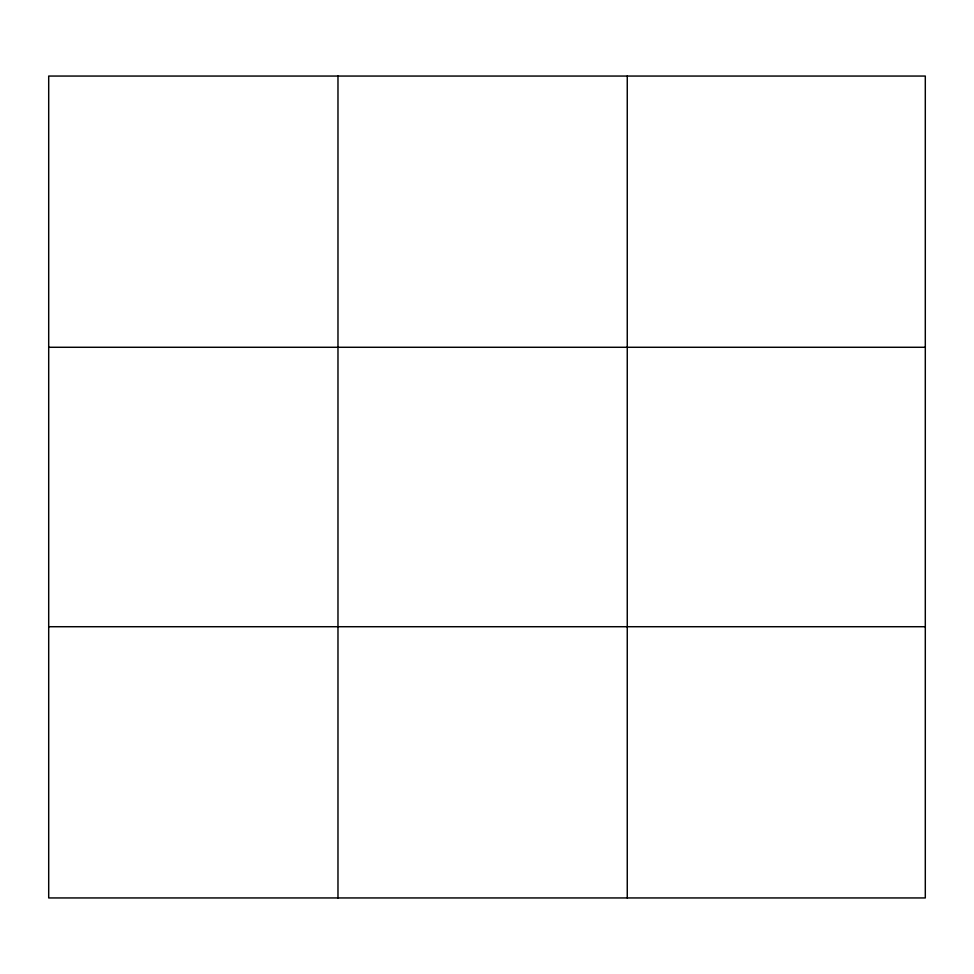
<?xml version="1.0" encoding="UTF-8"?>
<svg xmlns="http://www.w3.org/2000/svg" width="974" height="974" viewBox="0 0 974 974"><rect width="100%" height="100%" fill="white"/><g stroke="black" fill="none" stroke-linecap="round" stroke-linejoin="round"><path stroke-width="1.46" d="M337.978 897.943L337.978 76.057M627.256 897.943L627.256 76.057M925.3 347.28L925.3 76.057L48.7 76.057L48.7 897.943L925.3 897.943L925.3 347.28L48.7 347.28M48.7 626.72L925.3 626.72"/></g></svg>
